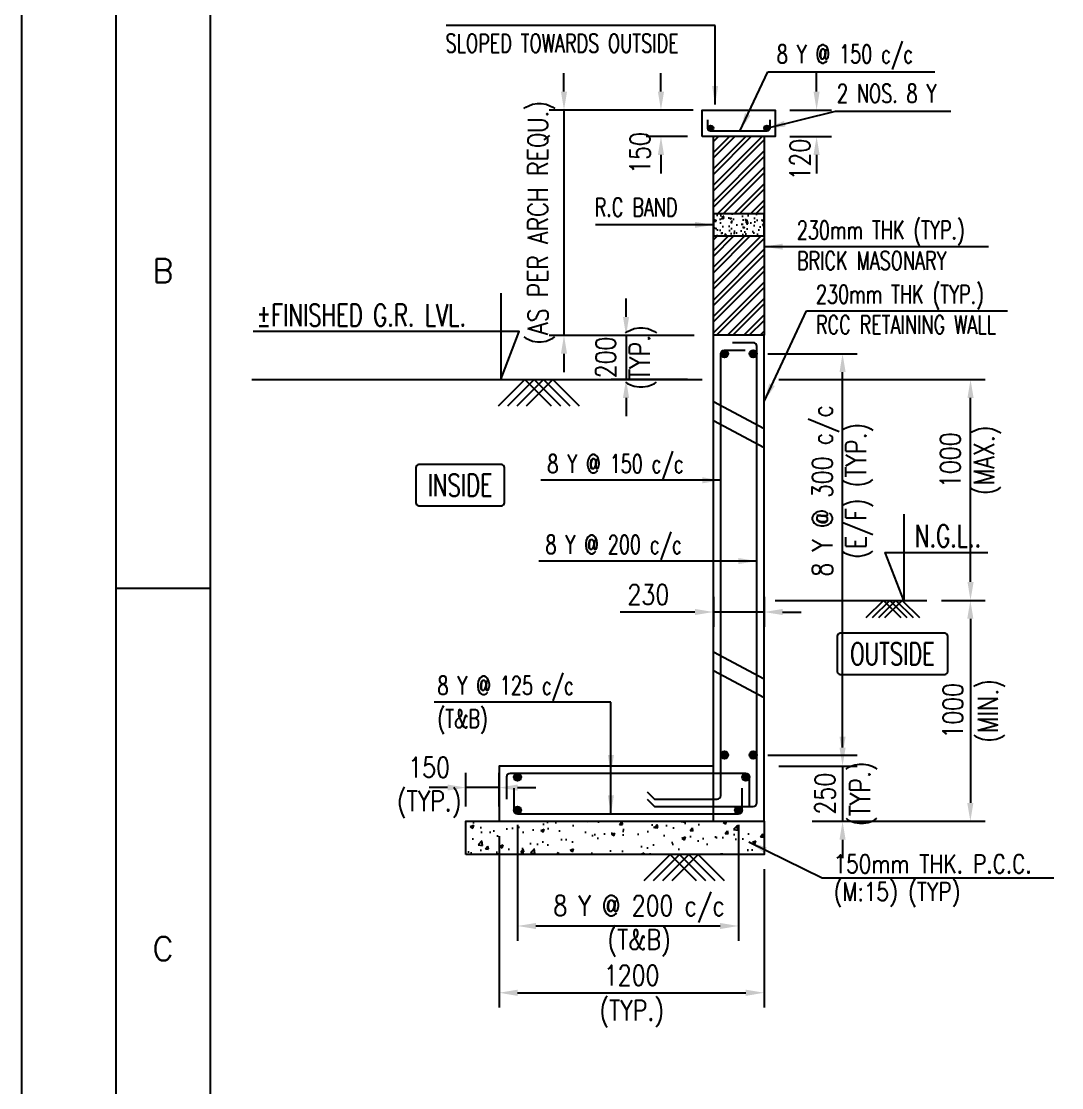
# Model space of a CAD drawing. Extents: x 455722 to 1142355, y -625363 to -272741.
# Drawn here: x 646689 to 660818, y -306547 to -292064 of the extents above; entities that cross this region are included whole.
import ezdxf
from ezdxf.enums import TextEntityAlignment as Align
from ezdxf.lldxf.tags import DXFTag

# ---------------------------------------------------------------- set-up
doc = ezdxf.new("R2010")
doc.units = 0
doc.header["$LTSCALE"] = 500
doc.header["$MEASUREMENT"] = 0
doc.layers.get('DEFPOINTS').update_dxf_attribs({"color": 4})
for name, color, linetype in [('NO. BEAM', 3, 'Continuous'), ('PNA', 10, 'Continuous'), ('S- PILE CAP', 4, 'Continuous'), ('S-COLUMN', 1, 'Continuous'), ('S-CONCRET LINE', 4, 'Continuous'), ('S-DIM-1', 5, 'Continuous'), ('S-FOOTING', 4, 'Continuous'), ('S-HATCH', 253, 'Continuous'), ('S-LEVEL SECTION', 3, 'Continuous'), ('S-PCC', 9, 'Continuous'), ('S-REINFORCEMENT', 6, 'Continuous'), ('S-RETAINING WALL', 6, 'Continuous'), ('S-TEXT-1', 4, 'Continuous'), ('TITLE', 4, 'Continuous')]:
    doc.layers.add(name, color=color, linetype=linetype)
doc.layers.add('RIDE-PROFILE', color=8, linetype='Continuous', lineweight=25)
doc.styles.add('ROMANS', font='r.shx', dxfattribs={"width": 0.8, "height": 275, "bigfont": 'bigfont.shx'})
tags = doc.linetypes.add('HIDDEN', pattern=[0.375, 0.25, -0.125]).pattern_tags.tags
tags[6:7] = [DXFTag(74, 4), DXFTag(75, 0), DXFTag(340, '0'), DXFTag(46, 1.0), DXFTag(50, 0.0), DXFTag(44, 0.0), DXFTag(45, 0.0)]
tags[4:5] = [DXFTag(74, 4), DXFTag(75, 0), DXFTag(340, '0'), DXFTag(46, 1.0), DXFTag(50, 0.0), DXFTag(44, 0.0), DXFTag(45, 0.0)]
doc.dimstyles.new('dim100', dxfattribs={"dimtxt": 250, "dimasz": 250, "dimexe": 200, "dimexo": 200, "dimgap": 100, "dimtad": 1, "dimdec": 0, "dimzin": 0, "dimdsep": 46, "dimtxsty": 'ROMANS', "dimcen": 0, "dimclrd": 5, "dimclre": 5, "dimclrt": 4, "dimadec": 0, "dimazin": 0, "dimtfac": 1, "dimtdec": 0, "dimtix": 1, "dimtofl": 0, "dimtmove": 2, "dimatfit": 3, "dimfxl": 0, "dimtolj": 1, "dimtzin": 0, "dimlwd": -1, "dimlwe": -1, "dimarcsym": 0})
doc.dimstyles.new('dim33.33', dxfattribs={"dimtxt": 250, "dimasz": 250, "dimexe": 200, "dimexo": 200, "dimgap": 100, "dimtad": 1, "dimdec": 0, "dimlfac": 0.333331, "dimzin": 0, "dimdsep": 46, "dimtxsty": 'ROMANS', "dimcen": 0, "dimclrd": 5, "dimclre": 5, "dimclrt": 4, "dimadec": 0, "dimazin": 0, "dimtfac": 1, "dimtdec": 0, "dimtix": 1, "dimtofl": 0, "dimtmove": 2, "dimatfit": 3, "dimfxl": 0, "dimtolj": 1, "dimtzin": 0, "dimlwd": -1, "dimlwe": -1, "dimarcsym": 0})

# ---------------------------------------------------------------- blocks, each defined once
blk = doc.blocks.new('SHEET')
at = {"elevation": -8, "flags": 128}
blk.add_lwpolyline([(674017, -125881), (763101, -125881), (763101, -63214), (674017, -63214)], close=True, dxfattribs=at)
at = {"layer": 'PNA'}
blk.add_line((675076, -79220, -8), (676135, -79220, -8), dxfattribs=at)
at = {"layer": 'PNA', "color": 1, "elevation": -8}
for points in [[(675076, -125351), (762572, -125351), (762572, -63743), (675076, -63743)], [(676135, -124822), (762042, -124822), (762042, -64273), (676135, -64273)]]:
    blk.add_lwpolyline(points, close=True, dxfattribs=at)
at = {"layer": 'PNA', "style": 'ROMANS'}
for s, p in [('B', (675605, -75660, -8)), ('C', (675605, -83260, -8))]:
    blk.add_text(s, height=265, dxfattribs=at).set_placement(p, align=Align.MIDDLE)
blk = doc.blocks.new('*D332')
at = {"layer": 'DEFPOINTS', "color": 0, "transparency": 16777216}
for p in [(656628, -296579, 0), (657842, -296579), (656628, -302029, 0)]:
    blk.add_point(p, dxfattribs=at)
at = {"layer": 'S-DIM-1', "color": 5, "transparency": 16777216}
for p, q in [((656828, -296579), (658042, -296579)), ((656828, -302029), (658042, -302029))]:
    blk.add_line(p, q, dxfattribs=at)
at = {"layer": 'S-DIM-1', "color": 5, "lineweight": -3, "transparency": 16777216}
blk.add_line((657842, -301779), (657842, -296829), dxfattribs=at)
at = {"layer": 'S-DIM-1', "color": 5, "transparency": 16777216}
for points in [[(657801, -296829), (657884, -296829), (657842, -296579)], [(657801, -301779), (657884, -301779), (657842, -302029)]]:
    blk.add_solid(points, dxfattribs=at)
at = {"layer": 'S-DIM-1', "color": 4, "transparency": 16777216, "insert": (657842, -298440), "char_height": 275, "attachment_point": 5, "rotation": 90, "style": 'ROMANS'}
blk.add_mtext('\\A1;{8 Y @ 300 c/c\\P(E/F) (TYP.)}', dxfattribs=at)
blk = doc.blocks.new('*D333')
at = {"layer": 'DEFPOINTS', "color": 0, "transparency": 16777216}
for p in [(656778, -302179), (657228, -302929), (657842, -302929)]:
    blk.add_point(p, dxfattribs=at)
at = {"layer": 'S-DIM-1', "color": 5, "lineweight": -3, "transparency": 16777216}
for p, q in [((657842, -301929), (657842, -301679)), ((657842, -302179), (657842, -302929)), ((657842, -303179), (657842, -303429))]:
    blk.add_line(p, q, dxfattribs=at)
at = {"layer": 'S-DIM-1', "color": 5, "transparency": 16777216}
for p, q in [((656978, -302179), (658042, -302179)), ((657428, -302929), (658042, -302929))]:
    blk.add_line(p, q, dxfattribs=at)
for points in [[(657801, -301929), (657884, -301929), (657842, -302179)], [(657801, -303179), (657884, -303179), (657842, -302929)]]:
    blk.add_solid(points, dxfattribs=at)
at = {"layer": 'S-DIM-1', "color": 4, "transparency": 16777216, "char_height": 275, "rotation": 90, "style": 'ROMANS'}
for s, insert, attachment_point in [('\\A1;(TYP.)', (657942, -302554), 2), ('\\A1;250', (657742, -302554), 8)]:
    blk.add_mtext(s, dxfattribs=dict(at, insert=insert, attachment_point=attachment_point))
blk = doc.blocks.new('*D334')
at = {"layer": 'DEFPOINTS', "color": 0, "transparency": 16777216}
for p in [(653428, -302779, -31), (656428, -302779, -19), (656428, -304351)]:
    blk.add_point(p, dxfattribs=at)
at = {"layer": 'S-DIM-1', "color": 5, "transparency": 16777216}
for p, q in [((653428, -302979), (653428, -304551)), ((656428, -302979), (656428, -304551)), ((653678, -304351), (656178, -304351))]:
    blk.add_line(p, q, dxfattribs=at)
for points in [[(653678, -304310), (653678, -304393), (653428, -304351)], [(656178, -304310), (656178, -304393), (656428, -304351)]]:
    blk.add_solid(points, dxfattribs=at)
at = {"layer": 'S-DIM-1', "color": 4, "transparency": 16777216, "insert": (655078, -304351), "char_height": 275, "attachment_point": 5, "style": 'ROMANS'}
blk.add_mtext('\\A1;8 Y @ 200 c/c\\P(T&B)', dxfattribs=at)
blk = doc.blocks.new('*D335')
at = {"layer": 'DEFPOINTS', "color": 0, "transparency": 16777216}
for p in [(653178, -302929, -31), (656778, -303379, -19), (656778, -305258)]:
    blk.add_point(p, dxfattribs=at)
at = {"layer": 'S-DIM-1', "color": 5, "transparency": 16777216}
for p, q in [((653178, -303129), (653178, -305458)), ((656778, -303579), (656778, -305458)), ((653428, -305258), (656528, -305258))]:
    blk.add_line(p, q, dxfattribs=at)
for points in [[(653428, -305216), (653428, -305300), (653178, -305258)], [(656528, -305216), (656528, -305300), (656778, -305258)]]:
    blk.add_solid(points, dxfattribs=at)
at = {"layer": 'S-DIM-1', "color": 4, "transparency": 16777216, "char_height": 275, "style": 'ROMANS'}
for s, insert, attachment_point in [('\\A1;1200', (654978, -305158), 8), ('\\A1;(TYP.)', (654978, -305358), 2)]:
    blk.add_mtext(s, dxfattribs=dict(at, insert=insert, attachment_point=attachment_point))
blk = doc.blocks.new('*D336')
at = {"layer": 'DEFPOINTS', "color": 0, "transparency": 16777216}
for p in [(658988, -299929), (657228, -302929), (659578, -302929)]:
    blk.add_point(p, dxfattribs=at)
at = {"layer": 'S-DIM-1', "color": 5, "transparency": 16777216}
for p, q in [((659188, -299929), (659778, -299929)), ((657428, -302929), (659778, -302929))]:
    blk.add_line(p, q, dxfattribs=at)
at = {"layer": 'S-DIM-1', "color": 5, "lineweight": -3, "transparency": 16777216}
blk.add_line((659578, -300179), (659578, -302679), dxfattribs=at)
at = {"layer": 'S-DIM-1', "color": 5, "transparency": 16777216}
for points in [[(659536, -300179), (659619, -300179), (659578, -299929)], [(659536, -302679), (659619, -302679), (659578, -302929)]]:
    blk.add_solid(points, dxfattribs=at)
at = {"layer": 'S-DIM-1', "color": 4, "transparency": 16777216, "char_height": 275, "rotation": 90, "style": 'ROMANS'}
for s, insert, attachment_point in [('\\A1;1000', (659478, -301429), 8), ('\\A1;(MIN.)', (659678, -301429), 2)]:
    blk.add_mtext(s, dxfattribs=dict(at, insert=insert, attachment_point=attachment_point))
blk = doc.blocks.new('*D337')
at = {"layer": 'DEFPOINTS', "color": 0, "transparency": 16777216}
for p in [(656778, -296929), (659580, -296929), (658988, -299929)]:
    blk.add_point(p, dxfattribs=at)
at = {"layer": 'S-DIM-1', "color": 5, "transparency": 16777216}
for p, q in [((656978, -296929), (659780, -296929)), ((659188, -299929), (659780, -299929))]:
    blk.add_line(p, q, dxfattribs=at)
at = {"layer": 'S-DIM-1', "color": 5, "lineweight": -3, "transparency": 16777216}
blk.add_line((659580, -299679), (659580, -297179), dxfattribs=at)
at = {"layer": 'S-DIM-1', "color": 5, "transparency": 16777216}
for points in [[(659539, -297179), (659622, -297179), (659580, -296929)], [(659539, -299679), (659622, -299679), (659580, -299929)]]:
    blk.add_solid(points, dxfattribs=at)
at = {"layer": 'S-DIM-1', "color": 4, "transparency": 16777216, "insert": (659580, -298025), "char_height": 275, "attachment_point": 5, "rotation": 90, "style": 'ROMANS'}
blk.add_mtext('\\A1;1000\\P(MAX.)', dxfattribs=at)
blk = doc.blocks.new('*D338')
at = {"layer": 'DEFPOINTS', "color": 0, "transparency": 16777216}
for p in [(656013, -293269), (654059, -296329), (656028, -296329)]:
    blk.add_point(p, dxfattribs=at)
at = {"layer": 'S-DIM-1', "color": 5, "lineweight": -3, "transparency": 16777216}
for p, q in [((654059, -293019), (654059, -292769)), ((654059, -293269), (654059, -296329)), ((654059, -296579), (654059, -296829))]:
    blk.add_line(p, q, dxfattribs=at)
at = {"layer": 'S-DIM-1', "color": 5, "transparency": 16777216}
for p, q in [((655813, -293269), (653859, -293269)), ((655828, -296329), (653859, -296329))]:
    blk.add_line(p, q, dxfattribs=at)
for points in [[(654018, -293019), (654101, -293019), (654059, -293269)], [(654018, -296579), (654101, -296579), (654059, -296329)]]:
    blk.add_solid(points, dxfattribs=at)
at = {"layer": 'S-DIM-1', "color": 4, "transparency": 16777216, "insert": (653750, -294799), "char_height": 275, "attachment_point": 5, "rotation": 90, "style": 'ROMANS'}
blk.add_mtext('\\A1;(AS PER ARCH REQU.)', dxfattribs=at)
blk = doc.blocks.new('*D339')
at = {"layer": 'DEFPOINTS', "color": 0, "transparency": 16777216}
for p in [(652728, -302471), (652728, -302929), (653178, -302929)]:
    blk.add_point(p, dxfattribs=at)
at = {"layer": 'S-DIM-1', "color": 5, "transparency": 16777216}
for p, q in [((652728, -302729), (652728, -302271)), ((653178, -302729), (653178, -302271))]:
    blk.add_line(p, q, dxfattribs=at)
at = {"layer": 'S-DIM-1', "color": 5, "lineweight": -3, "transparency": 16777216}
for p, q in [((652478, -302471), (652228, -302471)), ((653178, -302471), (652728, -302471)), ((653428, -302471), (653678, -302471))]:
    blk.add_line(p, q, dxfattribs=at)
at = {"layer": 'S-DIM-1', "color": 5, "transparency": 16777216}
for points in [[(652478, -302430), (652478, -302513), (652728, -302471)], [(653428, -302430), (653428, -302513), (653178, -302471)]]:
    blk.add_solid(points, dxfattribs=at)
at = {"layer": 'S-DIM-1', "color": 4, "transparency": 16777216, "insert": (652228, -302471), "char_height": 275, "attachment_point": 5, "style": 'ROMANS'}
blk.add_mtext('\\A1;150\\P(TYP.)', dxfattribs=at)
blk = doc.blocks.new('*D254')
at = {"layer": 'DEFPOINTS', "color": 0, "transparency": 16777216}
for p in [(656028, -296329, -1), (654902, -296929), (655938, -296929, -1)]:
    blk.add_point(p, dxfattribs=at)
at = {"layer": 'S-DIM-1', "color": 5, "lineweight": -3, "transparency": 16777216}
for p, q in [((654902, -296079), (654902, -295829)), ((654902, -296329), (654902, -296929)), ((654902, -297179), (654902, -297429))]:
    blk.add_line(p, q, dxfattribs=at)
at = {"layer": 'S-DIM-1', "color": 5, "transparency": 16777216}
for p, q in [((655828, -296329), (654702, -296329)), ((655738, -296929), (654702, -296929))]:
    blk.add_line(p, q, dxfattribs=at)
for points in [[(654860, -296079), (654943, -296079), (654902, -296329)], [(654860, -297179), (654943, -297179), (654902, -296929)]]:
    blk.add_solid(points, dxfattribs=at)
at = {"layer": 'S-DIM-1', "color": 4, "transparency": 16777216, "insert": (654902, -296629), "char_height": 275, "attachment_point": 5, "rotation": 90, "style": 'ROMANS'}
blk.add_mtext('\\A1;200\\P(TYP.)', dxfattribs=at)
blk = doc.blocks.new('*D264')
at = {"layer": 'DEFPOINTS', "color": 0, "transparency": 16777216}
for p in [(656928, -293269), (656928, -293629), (657490, -293629)]:
    blk.add_point(p, dxfattribs=at)
at = {"layer": 'S-DIM-1', "color": 5, "transparency": 16777216}
for p, q in [((657490, -293019), (657490, -292769)), ((657128, -293269), (657690, -293269)), ((657128, -293629), (657690, -293629)), ((657490, -293879), (657490, -294129))]:
    blk.add_line(p, q, dxfattribs=at)
for points in [[(657448, -293019), (657531, -293019), (657490, -293269)], [(657448, -293879), (657531, -293879), (657490, -293629)]]:
    blk.add_solid(points, dxfattribs=at)
at = {"layer": 'S-DIM-1', "color": 4, "transparency": 16777216, "insert": (657265, -293943), "char_height": 275, "attachment_point": 5, "rotation": 90, "style": 'ROMANS'}
blk.add_mtext('\\A1;120', dxfattribs=at)
blk = doc.blocks.new('*D265')
at = {"layer": 'DEFPOINTS', "color": 0, "transparency": 16777216}
for p in [(655938, -293269), (655376, -293629), (655938, -293629)]:
    blk.add_point(p, dxfattribs=at)
at = {"layer": 'S-DIM-1', "color": 5, "transparency": 16777216}
for p, q in [((655376, -293019), (655376, -292769)), ((655738, -293269), (655176, -293269)), ((655738, -293629), (655176, -293629)), ((655376, -293879), (655376, -294129))]:
    blk.add_line(p, q, dxfattribs=at)
for points in [[(655334, -293019), (655418, -293019), (655376, -293269)], [(655334, -293879), (655418, -293879), (655376, -293629)]]:
    blk.add_solid(points, dxfattribs=at)
at = {"layer": 'S-DIM-1', "color": 4, "transparency": 16777216, "insert": (655093, -293853), "char_height": 275, "attachment_point": 5, "rotation": 90, "style": 'ROMANS'}
blk.add_mtext('\\A1;150', dxfattribs=at)
blk = doc.blocks.new('*D346')
at = {"layer": 'DEFPOINTS', "color": 0, "transparency": 16777216}
for p in [(656088, -299682, -19), (656778, -299682, -19), (656088, -300087)]:
    blk.add_point(p, dxfattribs=at)
at = {"layer": 'S-DIM-1', "color": 5, "transparency": 16777216}
for p, q in [((656088, -299882), (656088, -300287)), ((656778, -299882), (656778, -300287))]:
    blk.add_line(p, q, dxfattribs=at)
at = {"layer": 'S-DIM-1', "color": 5, "lineweight": -3, "transparency": 16777216}
for p, q in [((655838, -300087), (654822, -300087)), ((656778, -300087), (656088, -300087)), ((657028, -300087), (657278, -300087))]:
    blk.add_line(p, q, dxfattribs=at)
at = {"layer": 'S-DIM-1', "color": 5, "transparency": 16777216}
for points in [[(655838, -300045), (655838, -300128), (656088, -300087)], [(657028, -300045), (657028, -300128), (656778, -300087)]]:
    blk.add_solid(points, dxfattribs=at)
at = {"layer": 'S-DIM-1', "color": 4, "transparency": 16777216, "insert": (655205, -299849), "char_height": 275, "attachment_point": 5, "style": 'ROMANS'}
blk.add_mtext('\\A1;230', dxfattribs=at)

msp = doc.modelspace()

# ---------------------------------------------------------------- hatches: boundary and pattern name
at = {"layer": 'S-HATCH'}
h = msp.add_hatch(dxfattribs=at)
h.set_pattern_fill('ANSI32', color=256, scale=420, style=0)
h.set_pattern_definition([(45, (-8035109.43, 104474.86), (-111.369318, 111.369318), []), (45, (-8035035.19, 104474.86), (-111.369318, 111.369318), [])])
h.paths.add_polyline_path([(656087.856, -294678.757), (656777.856, -294678.757), (656777.856, -293628.757), (656087.856, -293628.757)])
h.paths.add_polyline_path([(656777.856, -294978.757), (656087.856, -294978.757), (656087.856, -296328.757), (656777.856, -296328.757)])
at = {"layer": 'S-PCC', "linetype": 'ByBlock'}
h = msp.add_hatch(dxfattribs=at)
h.set_pattern_fill('AR-CONC,_O', color=256, scale=30)
h.set_pattern_definition([(50, (-17667313.6, 1115161.17), (215.1780548, -18.8256405), [22.5, -247.5]), (355, (-17667313.6, 1115161.17), (-41.6254, 225.65764), [18, -198]), (100.4514445, (-17667295.67, 1115159.6), (173.552654, 206.8319973), [19.1220576, -210.3426336]), (46.1842, (-17667313.6, 1115221.17), (320.1723992, -49.6557842), [33.75, -371.25]), (96.6356355, (-17667286.92, 1115217.04), (280.3985837, 292.23558), [28.6831026, -315.514128]), (351.184164, (-17667313.6, 1115221.17), (280.3985835, 292.23558), [27, -297.0000003]), (21, (-17667283.6, 1115206.17), (179.0721156, -120.7856672), [22.5, -247.5]), (326, (-17667283.6, 1115206.17), (72.9945996, 217.5450135), [18, -198]), (71.4514447, (-17667268.68, 1115196.1), (252.066713, 96.7593458), [19.122057, -210.3426336]), (37.5, (-17667313.6, 1115161.174), (3.6479566, 99.86815615), [0, -195.6, 0, -201, 0, -198.75]), (7.5, (-17667313.6, 1115161.17), (78.92086123, 118.32351356), [0, -114.6, 0, -191.1, 0, -75.75]), (327.5, (-17667380.5, 1115161.174), (160.14673085, -6.76646152), [0, -75, 0, -234, 0, -310.5]), (317.5, (-17667410.5, 1115161.17), (174.9558508, 30.0314947), [0, -97.5, 0, -155.4, 0, -220.5])])
h.paths.add_polyline_path([(656777.856, -294678.757), (656087.856, -294678.757), (656087.856, -294978.757), (656777.856, -294978.757)])
h = msp.add_hatch(dxfattribs=at)
h.set_pattern_fill('AR-CONC,_O', color=256, scale=66.666667)
h.set_pattern_definition([(50, (-16447829.57, 108398.4), (478.173455, -41.834757), [50, -550]), (355, (-16447829.57, 108398.4), (-92.500889, 501.461422), [40, -440]), (100.4514445, (-16447789.7, 108394.93), (385.672564, 459.626661), [42.493461, -467.428075]), (46.1842, (-16447829.57, 108531.75), (711.49422, -110.346187), [75, -825]), (96.6356355, (-16447770.3, 108522.55), (623.107964, 649.4124), [63.740228, -701.142507]), (351.184164, (-16447829.6, 108531.75), (623.107963, 649.4124), [60, -660]), (21, (-16447762.9, 108498.4), (397.938035, -268.412594), [50, -550]), (326, (-16447762.9, 108498.4), (162.210221, 483.433363), [40, -440]), (71.4514447, (-16447729.74, 108476.05), (560.148251, 215.020769), [42.49346, -467.428075]), (37.5, (-16447829.57, 108398.41), (8.1065702, 221.9292359), [0, -434.6666667, 0, -446.6666667, 0, -441.6666667]), (7.5, (-16447829.57, 108398.41), (175.3796916, 262.9411413), [0, -254.6666667, 0, -424.6666667, 0, -168.3333333]), (327.5, (-16447978.24, 108398.41), (355.8816241, -15.0365812), [0, -166.6666667, 0, -520, 0, -690]), (317.5, (-16448044.9, 108398.4), (388.7907796, 66.736655), [0, -216.6666667, 0, -345.3333333, 0, -490])])
h.paths.add_polyline_path([(652727.856, -303378.854), (652727.856, -302928.854), (656777.856, -302928.757), (656777.856, -303378.757)])

# ---------------------------------------------------------------- linework, layer by layer
at = {"layer": 'NO. BEAM', "color": 7, "elevation": -9.578}
for points in [[(653209.275, -298083.82), (652089.275, -298083.82, 0.414213562), (652049.275, -298123.82), (652049.275, -298603.82, 0.414213562), (652089.275, -298643.82), (653209.275, -298643.82, 0.414213562), (653249.275, -298603.82), (653249.275, -298123.82, 0.414213562)], [(659230.404, -300375.316), (657810.404, -300375.316, 0.414213562), (657770.404, -300415.316), (657770.404, -300895.316, 0.414213562), (657810.404, -300935.316), (659230.404, -300935.316, 0.414213562), (659270.404, -300895.316), (659270.404, -300415.316, 0.414213562)]]:
    msp.add_lwpolyline(points, format="xyb", close=True, dxfattribs=at)
at = {"layer": 'RIDE-PROFILE', "color": 2, "linetype": 'HIDDEN', "ltscale": 1000}
for p, q in [((656087.856, -297228.757, -10.378), (656777.856, -297596.101, -10.378)), ((656087.856, -297483.657, -10.378), (656777.856, -297851, -10.378)), ((656087.856, -300627.415, -10.378), (656777.856, -300994.759, -10.378)), ((656087.856, -300882.314, -10.378), (656777.856, -301249.658, -10.378))]:
    msp.add_line(p, q, dxfattribs=at)
at = {"layer": 'S- PILE CAP', "color": 8, "linetype": 'HIDDEN', "ltscale": 1500}
msp.add_line((656087.856, -302928.757, -9.578), (656087.856, -302178.757, -9.578), dxfattribs=at)
at = {"layer": 'S-COLUMN', "color": 4}
msp.add_line((656087.856, -296289.754, -9.578), (656087.856, -293628.757, -9.578), dxfattribs=at)
at = {"layer": 'S-COLUMN', "color": 4, "elevation": -9.578}
for points in [[(656087.856, -296328.757), (656087.856, -293628.757)], [(656777.856, -293628.757), (656777.856, -296328.757)]]:
    msp.add_lwpolyline(points, dxfattribs=at)
at = {"layer": 'S-CONCRET LINE', "elevation": -9.578}
msp.add_lwpolyline([(655937.856, -293628.757), (655937.856, -293268.757), (656927.856, -293268.757), (656927.856, -293628.757)], close=True, dxfattribs=at)
at = {"layer": 'S-FOOTING', "elevation": -9.578}
msp.add_lwpolyline([(656087.856, -302178.757), (653177.856, -302178.854), (653177.856, -302928.854), (656777.856, -302928.757)], dxfattribs=at)
at = {"layer": 'S-LEVEL SECTION'}
for p, q in [((649818.684, -296928.757, -9.578), (655937.856, -296928.757, -9.578)), ((656927.856, -299928.757, -9.578), (658987.558, -299928.757, -9.578))]:
    msp.add_line(p, q, dxfattribs=at)
at = {"layer": 'S-LEVEL SECTION', "elevation": -9.578}
for points in [[(653199.204, -295758.358), (653199.204, -296928.757), (653449.204, -296278.757), (649838.574, -296278.757)], [(658672.615, -298758.358), (658672.615, -299928.757), (658422.615, -299278.757), (659816.346, -299278.757)]]:
    msp.add_lwpolyline(points, dxfattribs=at)
at = {"layer": 'S-PCC', "elevation": -9.578}
for points in [[(656777.856, -294678.757), (656087.856, -294678.757), (656087.856, -294978.757), (656777.856, -294978.757)], [(652727.856, -303378.854), (652727.856, -302928.854), (656777.856, -302928.757), (656777.856, -303378.757)]]:
    msp.add_lwpolyline(points, close=True, dxfattribs=at)
for points in [[(653168.931, -297286.73), (653526.904, -296928.757), (653884.877, -297286.73)], [(653295.494, -297286.73), (653653.466, -296928.757), (654011.439, -297286.73)], [(653422.056, -297286.73), (653780.029, -296928.757), (654138.002, -297286.73)], [(653548.619, -297286.73), (653906.591, -296928.757), (654264.564, -297286.73)], [(658637.539, -300167.406), (658398.89, -299928.757), (658160.242, -300167.406)], [(658721.914, -300167.406), (658483.265, -299928.757), (658244.617, -300167.406)], [(658806.289, -300167.406), (658567.64, -299928.757), (658328.992, -300167.406)], [(658890.664, -300167.406), (658652.015, -299928.757), (658413.367, -300167.406)], [(655859.621, -303736.764), (655501.648, -303378.791), (655143.675, -303736.764)], [(655986.183, -303736.764), (655628.211, -303378.791), (655270.238, -303736.764)], [(656112.746, -303736.764), (655754.773, -303378.791), (655396.8, -303736.764)], [(656239.308, -303736.764), (655881.336, -303378.791), (655523.363, -303736.764)]]:
    msp.add_lwpolyline(points, dxfattribs=at)
at = {"layer": 'S-REINFORCEMENT', "color": 5, "elevation": -9.578}
msp.add_lwpolyline([(656852.856, -293403.757), (656852.856, -293516.257, -0.414213562), (656815.356, -293553.757), (656050.356, -293553.757, -0.414213562), (656012.856, -293516.257), (656012.856, -293403.757)], format="xyb", dxfattribs=at)
at = {"layer": 'S-REINFORCEMENT', "color": 5, "const_width": 37.5, "elevation": -9.578}
for points in [[(656031.606, -293516.257, 1), (656069.106, -293516.257, 1)], [(656834.106, -293516.257, -1), (656796.606, -293516.257, -1)]]:
    msp.add_lwpolyline(points, format="xyb", close=True, dxfattribs=at)
at = {"layer": 'S-REINFORCEMENT', "color": 5, "ltscale": 10, "elevation": -9.578}
for points in [[(655187.856, -302628.757), (655287.856, -302728.757), (656627.856, -302728.757, 0.414213562), (656677.856, -302678.757), (656677.856, -296478.757, 0.414213562), (656627.856, -296428.757), (656347.856, -296428.757)], [(655187.856, -302528.757), (655287.856, -302628.757), (656137.856, -302628.757, 0.414213562), (656187.856, -302578.757), (656187.856, -296578.757, -0.414213562), (656237.856, -296528.757), (656517.856, -296528.757)], [(656577.856, -302728.757), (656577.856, -302328.757, 0.414213562), (656527.856, -302278.757), (653327.856, -302278.854, 0.414213562), (653277.856, -302328.854), (653277.856, -302628.854)], [(653377.856, -302478.854), (653377.856, -302778.854, 0.414213562), (653427.856, -302828.854), (656427.856, -302828.757, 0.414213562), (656477.856, -302778.757), (656477.856, -302478.757)]]:
    msp.add_lwpolyline(points, format="xyb", dxfattribs=at)
at = {"layer": 'S-REINFORCEMENT', "color": 5, "ltscale": 10, "const_width": 50}
for points, elevation in [([(656212.856, -296578.757, 1), (656262.856, -296578.757, 1)], -9.578), ([(656602.856, -296578.757, 1), (656652.856, -296578.757, 1)], -9.577), ([(656212.856, -302028.756, 1), (656262.856, -302028.756, 1)], -9.577), ([(656602.856, -302028.756, 1), (656652.856, -302028.756, 1)], -9.577), ([(653452.856, -302328.854, 1), (653402.856, -302328.854, 1)], -21.621), ([(656502.856, -302328.757, -1), (656552.856, -302328.757, -1)], -9.578), ([(653452.856, -302778.854, -1), (653402.856, -302778.854, -1)], -21.621), ([(656452.856, -302778.757, -1), (656402.856, -302778.757, -1)], -9.578)]:
    msp.add_lwpolyline(points, format="xyb", close=True, dxfattribs=dict(at, elevation=elevation))
at = {"layer": 'S-REINFORCEMENT', "color": 5}
for centre in [(656050.356, -293516.257, -9.578), (656815.356, -293516.257, -9.578)]:
    msp.add_circle(centre, 37.5, dxfattribs=at)
at = {"layer": 'S-REINFORCEMENT', "color": 5, "ltscale": 10}
for centre in [(656237.856, -296578.757, -9.578), (656627.856, -296578.757, -9.578), (656237.856, -302028.756, -9.578), (656627.856, -302028.756, -9.578), (653427.856, -302328.854, -21.621), (656527.856, -302328.757, -9.578), (653427.856, -302778.854, -21.621), (656427.856, -302778.757, -9.578)]:
    msp.add_circle(centre, 50, dxfattribs=at)
at = {"layer": 'S-RETAINING WALL', "color": 4}
msp.add_line((656777.856, -296328.757, -9.578), (656087.856, -296328.757, -9.578), dxfattribs=at)
at = {"layer": 'S-RETAINING WALL', "color": 4, "elevation": -9.578}
for points in [[(656087.856, -302178.757), (656087.856, -296328.757)], [(656777.856, -302928.757), (656777.856, -296328.757)]]:
    msp.add_lwpolyline(points, dxfattribs=at)

# ---------------------------------------------------------------- block references
at = {"xscale": 1.211507295708977, "yscale": 1.211507295708977, "zscale": 1.211507295708977}
msp.add_blockref('SHEET', (-169886.657, -203788.822, 9.11), dxfattribs=at)

# ---------------------------------------------------------------- texts
at = {"layer": 'S-LEVEL SECTION', "style": 'ROMANS', "width": 0.7}
for s, p in [('%%PFINISHED G.R. LVL.', (649885.337, -296053.757, -9.578)), ('N.G.L..', (658825.42, -299053.757, -9.578))]:
    msp.add_text(s, height=300, dxfattribs=at).set_placement(p, align=Align.MIDDLE_LEFT)
at = {"layer": 'S-TEXT-1', "style": 'ROMANS'}
for s, width, p in [('SLOPED TOWARDS OUTSIDE ', 0.7, (652450.92, -292361.676, -9.578)), ('8 Y @ 150 c/c', 0.7, (656948.356, -292508.003, -9.578)), ('2 NOS. 8 Y', 0.7, (657766.467, -293042.524, -9.578)), ('R.C BAND', 0.7, (654475.629, -294588.757, -9.578)), ('230mm THK (TYP.)', 0.7, (657221.19, -294899.33, -9.578)), ('BRICK MASONARY', 0.7, (657221.19, -295313.616, -9.578)), ('230mm THK (TYP.)', 0.7, (657481.158, -295770.523, -9.578)), ('RCC RETAINING WALL', 0.7, (657481.158, -296184.809, -9.578)), ('8 Y @ 150 c/c', 0.7, (653832.379, -298073.076, -9.578)), ('8 Y @ 200 c/c', 0.7, (653806.873, -299169.842, -9.578)), ('8 Y @ 125 c/c', 0.7, (652340.505, -301084.186, -15.625)), ('(T&B)', 0.7, (652340.505, -301534.186, -15.625)), ('150mm THK. P.C.C.', 0.8, (657719.528, -303507.472, 180.009)), ('(M:15) (TYP)', 0.8, (657719.528, -303884.043, 180.009))]:
    msp.add_text(s, height=250, dxfattribs=dict(at, width=width)).set_placement(p, align=Align.MIDDLE_LEFT)
at = {"layer": 'TITLE', "color": 2, "style": 'ROMANS', "width": 0.7}
for s, p in [('INSIDE', (652649.275, -298363.82, -9.578)), ('OUTSIDE', (658520.404, -300655.316, -9.578))]:
    msp.add_text(s, height=300, dxfattribs=at).set_placement(p, align=Align.MIDDLE_CENTER)

# ---------------------------------------------------------------- dimensions: what is measured, and where the dimension line sits
at = {"layer": 'S-DIM-1'}
for base, p1, p2, text, override, picture, middle in [((654059.356, -296328.757, -9.578), (656012.856, -293268.757, -9.578), (656027.856, -296328.757, -9.578), '(AS PER ARCH REQU.)', {"dimtofl": 1, "dimtmove": 0, "dimlwd": 65533}, '*D338', (653749.832, -294798.757, -9.578)), ((659577.661, -302928.757, -9.578), (658987.558, -299928.757, -9.578), (657227.856, -302928.757, -9.578), '<>\\X(MIN.)', {"dimtxt": 250, "dimasz": 250, "dimtofl": 1, "dimtmove": 0, "dimlwd": 65533}, '*D336', (659577.661, -301428.757, -9.578)), ((657842.488, -302928.757, -9.578), (656777.856, -302178.757, -9.578), (657227.856, -302928.757, -9.578), '<>\\X(TYP.)', {"dimtxt": 250, "dimasz": 250, "dimtofl": 1, "dimtmove": 0, "dimlwd": 65533}, '*D333', (657842.488, -302553.757, -9.578))]:
    dim = msp.add_linear_dim(base=base, p1=p1, p2=p2, angle=90, text=text, dimstyle='dim33.33', override=override, dxfattribs=at)
    dim.commit()
    dim.dimension.update_dxf_attribs({"geometry": picture, "text_midpoint": middle})
dim = msp.add_linear_dim(base=(655376.065, -293628.757, -9.578), p1=(655937.856, -293268.757, -9.578), p2=(655937.856, -293628.757, -9.578), angle=90, text='150', dimstyle='dim33.33', dxfattribs=at)
dim.commit()
dim.dimension.update_dxf_attribs({"geometry": '*D265', "text_midpoint": (655092.642, -293853.333, -9.578), "dimtype": 160})
dim = msp.add_linear_dim(base=(657489.647, -293628.757, -9.578), p1=(656927.856, -293268.757, -9.578), p2=(656927.856, -293628.757, -9.578), angle=90, dimstyle='dim33.33', dxfattribs=at)
dim.commit()
dim.dimension.update_dxf_attribs({"geometry": '*D264', "text_midpoint": (657264.647, -293943.333, -9.578), "dimtype": 160})
for base, p1, p2, angle, text, override, picture, middle in [((654901.738, -296928.757, -8.324), (656027.856, -296328.757, -9.578), (655937.856, -296928.757, -9.578), 90, '<>\\X(TYP.)', {"dimtofl": 1, "dimtmove": 0, "dimlwd": 65533}, '*D254', (654901.738, -296628.757, -8.324)), ((657842.488, -296578.757, -9.578), (656627.856, -302028.756, -9.578), (656627.856, -296578.757, -9.578), 90, '{8 Y @ 300 c/c\\X(E/F) (TYP.)}', {"dimtxt": 250, "dimasz": 250, "dimtxsty": 'ROMANS', "dimtofl": 1, "dimtmove": 0, "dimlwd": 65533}, '*D332', (657842.488, -298440.134, -9.578)), ((659580.364, -296928.757, -9.578), (658987.558, -299928.757, -9.578), (656777.856, -296928.757, -9.578), 270, '<>\\X(MAX.)', {"dimtxt": 250, "dimasz": 250, "dimtofl": 1, "dimtmove": 0, "dimlwd": 65533}, '*D337', (659580.364, -298024.591, -9.578)), ((652727.856, -302471.398, -21.621), (653177.856, -302928.854, -21.621), (652727.856, -302928.854, -21.621), 180, '<>\\X(TYP.)', {"dimtxt": 250, "dimasz": 250, "dimtofl": 1, "dimtmove": 1, "dimlwd": 65533}, '*D339', (652227.856, -302471.398, -21.621))]:
    dim = msp.add_linear_dim(base=base, p1=p1, p2=p2, angle=angle, text=text, dimstyle='dim33.33', override=override, dxfattribs=at)
    dim.commit()
    dim.dimension.update_dxf_attribs({"geometry": picture, "text_midpoint": middle, "dimtype": 160})
dim = msp.add_linear_dim(base=(656087.856, -300086.662, 9.84), p1=(656777.856, -299681.981, -9.578), p2=(656087.856, -299681.981, -9.578), dimstyle='dim33.33', override={"dimtofl": 1, "dimtmove": 0, "dimlwd": 65533}, dxfattribs=at)
dim.commit()
dim.dimension.update_dxf_attribs({"geometry": '*D346', "text_midpoint": (655204.999, -300086.662, 9.84), "dimtype": 160})
dim = msp.add_linear_dim(base=(656427.856, -304351.406, 9.84), p1=(653427.856, -302778.854, -21.621), p2=(656427.856, -302778.757, -9.578), text='8 Y @ 200 c/c\\X(T&B)', dimstyle='dim33.33', override={"dimtxt": 250, "dimasz": 250, "dimtmove": 0}, dxfattribs=at)
dim.commit()
dim.dimension.update_dxf_attribs({"geometry": '*D334', "text_midpoint": (655077.856, -304351.406, 9.84), "dimtype": 160})
dim = msp.add_linear_dim(base=(656777.856, -305257.897, 9.84), p1=(653177.856, -302928.854, -21.621), p2=(656777.856, -303378.757, -9.578), text='<>\\X(TYP.)', dimstyle='dim33.33', override={"dimtxt": 250, "dimasz": 250, "dimtmove": 0}, dxfattribs=at)
dim.commit()
dim.dimension.update_dxf_attribs({"geometry": '*D335', "text_midpoint": (654977.856, -305257.897, 9.84)})

# ---------------------------------------------------------------- leaders
for points, override in [([(654696.178, -302278.806, -15.625), (654696.178, -301309.186, -15.625), (652295.43, -301309.186, -15.625)], {"dimtad": 0, "dimarcsym": 1}), ([(654696.178, -302828.806, -15.625), (654696.178, -301309.186, -15.625), (652295.43, -301309.186, -15.625)], {"dimgap": 100, "dimtad": 0, "dimarcsym": 1})]:
    msp.add_leader(points, dimstyle='dim100', override=override)
for points, dimstyle in [([(656111.271, -293194.522, -9.578), (656111.271, -292121.676, -9.578), (652460.647, -292121.676, -9.578)], 'dim33.33'), ([(656447.356, -293553.757, -9.578), (656828.356, -292748.003, -9.578), (659093.926, -292748.003, -9.578)], 'dim33.33'), ([(656815.356, -293516.257, -9.578), (657747.703, -293282.524, -9.578), (659315.073, -293282.524, -9.578)], 'dim33.33'), ([(656087.856, -294828.757, -9.578), (654485.356, -294828.757, -9.578)], 'dim33.33'), ([(656777.856, -295124.33, -9.578), (659824.052, -295124.33, -9.578)], 'dim100'), ([(656777.856, -297226.948, -9.578), (657353.122, -295995.523, -9.578), (660084.02, -295995.523, -9.578)], 'dim100'), ([(656186.78, -298298.076, -9.578), (653743.808, -298298.076, -9.578)], 'dim100'), ([(656677.856, -299394.842, -9.578), (653718.301, -299394.842, -9.578)], 'dim100'), ([(656571.432, -303210.301, -9.578), (657563.856, -303695.758, -9.578), (660712.78, -303695.758, -9.578)], 'dim100')]:
    msp.add_leader(points, dimstyle=dimstyle, dxfattribs=at)

doc.saveas('drawing.dxf')
